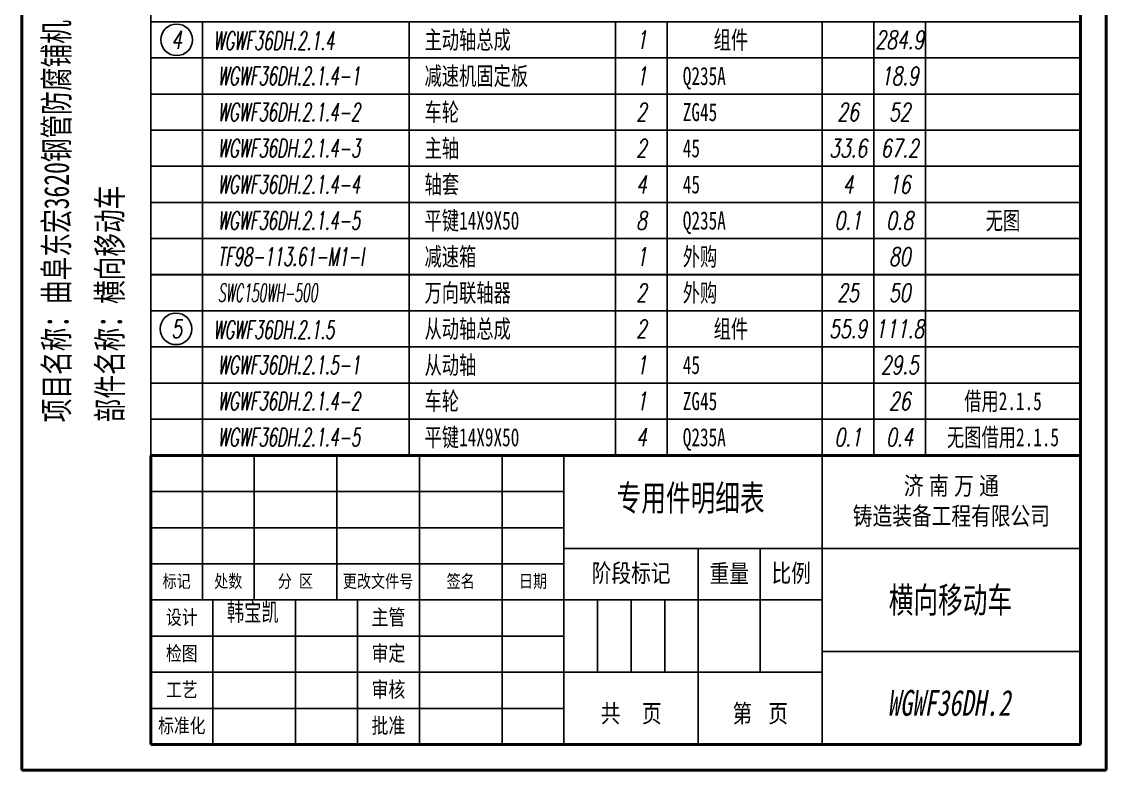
# Model space of a CAD drawing. Header units: millimetres. Extents: x 41246 to 169465, y -141938 to 36614.
# Drawn here: x 143990 to 149240, y -132359 to -128734 of the extents above; entities that cross this region are included whole.
import ezdxf
from ezdxf.enums import TextEntityAlignment as Align

# ---------------------------------------------------------------- set-up
doc = ezdxf.new("R2010")
doc.units = ezdxf.units.MM
doc.layers.add('S', color=7, linetype='Continuous', lineweight=35)
doc.layers.add('粗实线', color=7, linetype='Continuous', lineweight=40)
for name, color, linetype in [('标注层', 3, 'Continuous'), ('标注线', 3, 'Continuous'), ('细实线', 4, 'Continuous')]:
    doc.layers.add(name, color=color, linetype=linetype)
doc.styles.get("Standard").update_dxf_attribs({"font": '', "width": 0.8})
doc.styles.add('文字', font='', dxfattribs={"width": 0.7})
doc.styles.add('标注', font='italic.shx', dxfattribs={"width": 0.7, "bigfont": 'AllInOneBig.shx'})
doc.styles.get('Standard').set_extended_font_data('SimSun')
doc.styles.get('文字').set_extended_font_data('SimSun')

# ---------------------------------------------------------------- blocks, each defined once
blk = doc.blocks.new('图栏')
at = {"layer": '粗实线'}
for p, q in [((0, 56), (-180, 56)), ((-180, 56), (-180, 0))]:
    blk.add_line(p, q, dxfattribs=at)
at = {"layer": '细实线'}
for p, q in [((-170, 56), (-170, 28)), ((-160, 56), (-160, 28)), ((-144, 56), (-144, 28)), ((-128, 56), (-128, 0)), ((-112, 0), (-112, 56)), ((-100, 56), (-100, 0)), ((-50, 0), (-50, 56)), ((-180, 49), (-100, 49)), ((-180, 42), (-100, 42)), ((-100, 38), (-50, 38)), ((-74, 38), (-74, 0)), ((-62, 38), (-62, 14)), ((-50, 38), (0, 38)), ((-180, 35), (-100, 35)), ((-180, 28), (-100, 28)), ((-168, 0), (-168, 28)), ((-152, 28), (-152, 0)), ((-140, 0), (-140, 28)), ((-50, 28), (-100, 28)), ((-93.5, 28), (-93.5, 14)), ((-87, 28), (-87, 14)), ((-80.5, 28), (-80.5, 14)), ((-180, 21), (-100, 21)), ((0, 18), (-50, 18)), ((-180, 14), (-100, 14)), ((-50, 14), (-100, 14)), ((-50, 0), (-50, 9)), ((-180, 7), (-100, 7))]:
    blk.add_line(p, q, dxfattribs=at)
at = {"insert": (-165.27, 27.41), "char_height": 3.5, "width": 10.6759, "attachment_point": 1, "style": '文字'}
blk.add_mtext('韩宝凯', dxfattribs=at)
at = {"layer": '细实线', "attachment_point": 5}
for s, insert, char_height, width in [('{\\f\uffbfﾬￌﾣﾤ_GB2312|b0|i0|c134|p49;济 南 万 通\\P铸造装备工程有限公司}', (-25, 47), 3.5, 50), ('{\\f\uffbfﾬￌﾣﾤ_GB2312|b0|i0|c134|p49;阶段标记}', (-87, 33), 3.5, 26), ('{\\f\uffbfﾬￌﾣﾤ_GB2312|b0|i0|c134|p49;重量}', (-68, 33), 3.5, 12), ('比例', (-56, 33), 3.5, 12), ('{\\f\uffbfﾬￌﾣﾤ_GB2312|b0|i0|c134|p49;标记}', (-175, 31.5), 2.5, 15), ('处数', (-165, 31.5), 2.5, 15), ('分 区', (-152, 31.5), 2.5, 15), ('{\\f\uffbfﾬￌﾣﾤ_GB2312|b0|i0|c134|p49;签名}', (-120, 31.5), 2.5, 15), ('{\\f\uffbfﾬￌﾣﾤ_GB2312|b0|i0|c134|p49;日期}', (-106, 31.5), 2.5, 15), ('{\\f\uffbfﾬￌﾣﾤ_GB2312|b0|i0|c134|p49;设计}', (-174, 24.5), 2.8, 10), ('{\\f\uffbfﾬￌﾣﾤ_GB2312|b0|i0|c134|p49;主管}', (-134, 24.5), 3, 10), ('{\\f\uffbfﾬￌﾣﾤ_GB2312|b0|i0|c134|p49;检图}', (-174, 17.5), 2.8, 10), ('{\\f\uffbfﾬￌﾣﾤ_GB2312|b0|i0|c134|p49;审定}', (-134, 17.5), 3, 10), ('{\\f\uffbfﾬￌﾣﾤ_GB2312|b0|i0|c134|p49;审核}', (-134, 10.5), 3, 10), ('{\\f\uffbfﾬￌﾣﾤ_GB2312|b0|i0|c134|p49;工艺}', (-174, 10.5), 2.8, 10), ('{\\f\uffbfﾬￌﾣﾤ_GB2312|b0|i0|c134|p49;共    页}', (-87, 5.82), 3.5, 26), ('{\\f\uffbfﾬￌﾣﾤ_GB2312|b0|i0|c134|p49;第   页}', (-62, 5.82), 3.5, 24), ('{\\fￋￎￌﾣﾤ|b0|i0|c134|p2;标准化}', (-174, 3.5), 2.8, 10), ('{\\f\uffbfﾬￌﾣﾤ_GB2312|b0|i0|c134|p49;批准}', (-134, 3.5), 3, 10)]:
    blk.add_mtext(s, dxfattribs=dict(at, insert=insert, char_height=char_height, width=width))
at = {"layer": '细实线', "insert": (-136, 31.5), "char_height": 2.5, "width": 15, "attachment_point": 5, "line_spacing_factor": 0.8}
blk.add_mtext('{\\fￋￎￌﾣﾤ|b0|i0|c134|p2;更改文件号}', dxfattribs=at)
at = {"layer": '细实线', "width": 0.8, "flags": 8}
for tag, height, p in [('Q', 5, (-75.13, 47.19)), ('名称', 5, (-25.19, 28)), ('姓名', 3, (-159.93, 24.36)), ('DATA', 3, (-146.06, 24.09)), ('KG', 3.5, (-68.19, 21.34)), ('Y', 3.5, (-55.74, 20.78)), ('姓名', 3, (-159.93, 17.36)), ('DATA', 3, (-146.06, 17.09)), ('姓名', 3, (-119.93, 10.36)), ('DATA', 3, (-106.06, 10.09)), ('N', 7, (-25.47, 8.06)), ('Z', 3.5, (-87.28, 5.59)), ('X', 3.5, (-62.27, 5.8)), ('姓名', 3, (-119.93, 3.36)), ('DATA', 3, (-106.06, 3.09))]:
    blk.add_attdef(tag, text='', height=height, dxfattribs=at).set_placement(p, align=Align.MIDDLE_CENTER)
blk = doc.blocks.new('明细表')
for p, q in [((0, 7), (180, 7)), ((0, 0), (0, 7)), ((10, 0), (10, 7)), ((50, 0), (50, 7)), ((90, 0), (90, 7)), ((100, 0), (100, 7)), ((130, 0), (130, 7)), ((140, 0), (140, 7)), ((150, 0), (150, 7)), ((180, 0), (180, 7)), ((0, 0), (180, 0))]:
    blk.add_line(p, q)
at = {"width": 0.7, "flags": 8}
for tag, style, p in [('1', '标注', (5, 3.5)), ('4', '标注', (95, 3.5)), ('6', '标注', (135, 3.5)), ('7', '标注', (145, 3.5)), ('8', '文字', (165, 3.5))]:
    blk.add_attdef(tag, text='', height=3.5, dxfattribs=dict(at, style=style)).set_placement(p, align=Align.MIDDLE_CENTER)
at = {"color": 141, "flags": 8}
for tag, style, width, p in [('2', '标注', 0.6, (13, 3.5)), ('3', '文字', 0.7, (53, 3.5)), ('5', '标注', 0.7, (103, 3.5))]:
    blk.add_attdef(tag, text='', height=3.5, dxfattribs=dict(at, style=style, width=width)).set_placement(p, align=Align.MIDDLE_LEFT)

msp = doc.modelspace()

# ---------------------------------------------------------------- linework, layer by layer
at = {"layer": 'S'}
msp.add_line((149114.6, -128734.3), (149114.6, -129784.3), dxfattribs=at)
at = {"layer": '标注层'}
for p, q in [((144614.6, -130834.3), (144614.6, -125409.3)), ((149114.6, -130659.3), (149114.6, -130134.3))]:
    msp.add_line(p, q, dxfattribs=at)
at = {"layer": '标注线'}
for centre in [(144739.6, -128821.8), (144736.3, -130221.4)]:
    msp.add_circle(centre, 76.6, dxfattribs=at)
at = {"layer": '粗实线'}
for p, q in [((143989.6, -124934.3), (143989.6, -132359.3)), ((149239.6, -124934.3), (149239.6, -132359.3)), ((149239.6, -124934.3), (149239.6, -132359.3)), ((149239.6, -124934.3), (149239.6, -132359.3)), ((149114.6, -125159.3), (149114.6, -132234.3)), ((149114.6, -132234.3), (144614.6, -132234.3)), ((149239.6, -132359.3), (143989.6, -132359.3))]:
    msp.add_line(p, q, dxfattribs=at)
at = {"layer": '细实线'}
for p, q in [((144614.6, -128734.3), (144614.6, -129259.3)), ((144614.6, -128734.3), (144614.6, -129259.3)), ((144614.6, -129434.3), (144614.6, -129784.3)), ((144614.6, -129434.3), (144614.6, -129784.3)), ((144614.6, -130134.3), (144614.6, -130659.3)), ((144614.6, -130134.3), (144614.6, -130659.3))]:
    msp.add_line(p, q, dxfattribs=at)

# ---------------------------------------------------------------- block references
at = {"layer": '标注层'}
ref = msp.add_blockref('明细表', (144614.6, -129084.3), dxfattribs=dict(at, xscale=25.00000007126526, yscale=25.00000007126526, zscale=25.00000007126526))
ref.add_attrib('2', 'WGWF36DH.2.1.4-1', dxfattribs={"layer": '0', "color": 141, "height": 87.5, "style": '标注', "width": 0.6, "flags": 8}).set_placement((144939.6, -128996.8), align=Align.MIDDLE_LEFT)
ref.add_attrib('3', '减速机固定板', dxfattribs={"layer": '0', "color": 141, "height": 87.5, "style": '文字', "width": 0.7, "flags": 8}).set_placement((145939.6, -128996.8), align=Align.MIDDLE_LEFT)
ref.add_attrib('4', '1', dxfattribs={"layer": '0', "height": 87.5, "style": '标注', "width": 0.7, "flags": 8}).set_placement((146989.6, -128996.8), align=Align.MIDDLE_CENTER)
ref.add_attrib('5', 'Q235A', dxfattribs={"layer": '0', "color": 141, "height": 87.5, "style": '文字', "width": 0.7, "flags": 8}).set_placement((147189.6, -128996.8), align=Align.MIDDLE_LEFT)
ref.add_attrib('7', '18.9', dxfattribs={"layer": '0', "height": 87.5, "style": '标注', "width": 0.7, "flags": 8}).set_placement((148239.6, -128996.8), align=Align.MIDDLE_CENTER)
ref = msp.add_blockref('明细表', (144614.6, -129259.3), dxfattribs=dict(at, xscale=25.00000007126526, yscale=25.00000007126526, zscale=25.00000007126526))
ref.add_attrib('2', 'WGWF36DH.2.1.4-2', dxfattribs={"layer": '0', "color": 141, "height": 87.5, "style": '标注', "width": 0.6, "flags": 8}).set_placement((144939.6, -129171.8), align=Align.MIDDLE_LEFT)
ref.add_attrib('3', '车轮', dxfattribs={"layer": '0', "color": 141, "height": 87.5, "style": '文字', "width": 0.7, "flags": 8}).set_placement((145939.6, -129171.8), align=Align.MIDDLE_LEFT)
ref.add_attrib('4', '2', dxfattribs={"layer": '0', "height": 87.5, "style": '标注', "width": 0.7, "flags": 8}).set_placement((146989.6, -129171.8), align=Align.MIDDLE_CENTER)
ref.add_attrib('5', 'ZG45', dxfattribs={"layer": '0', "color": 141, "height": 87.5, "style": '文字', "width": 0.7, "flags": 8}).set_placement((147189.6, -129171.8), align=Align.MIDDLE_LEFT)
ref.add_attrib('6', '26', dxfattribs={"layer": '0', "height": 87.5, "style": '标注', "width": 0.7, "flags": 8}).set_placement((147989.6, -129171.8), align=Align.MIDDLE_CENTER)
ref.add_attrib('7', '52', dxfattribs={"layer": '0', "height": 87.5, "style": '标注', "width": 0.7, "flags": 8}).set_placement((148239.6, -129171.8), align=Align.MIDDLE_CENTER)
ref = msp.add_blockref('明细表', (144614.6, -129434.3), dxfattribs=dict(at, xscale=25.00000007126526, yscale=25.00000007126526, zscale=25.00000007126526))
ref.add_attrib('2', 'WGWF36DH.2.1.4-3', dxfattribs={"layer": '0', "color": 141, "height": 87.5, "style": '标注', "width": 0.6, "flags": 8}).set_placement((144939.6, -129346.8), align=Align.MIDDLE_LEFT)
ref.add_attrib('3', '主轴', dxfattribs={"layer": '0', "color": 141, "height": 87.5, "style": '文字', "width": 0.7, "flags": 8}).set_placement((145939.6, -129346.8), align=Align.MIDDLE_LEFT)
ref.add_attrib('4', '2', dxfattribs={"layer": '0', "height": 87.5, "style": '标注', "width": 0.7, "flags": 8}).set_placement((146989.6, -129346.8), align=Align.MIDDLE_CENTER)
ref.add_attrib('5', '45', dxfattribs={"layer": '0', "color": 141, "height": 87.5, "style": '文字', "width": 0.7, "flags": 8}).set_placement((147189.6, -129346.8), align=Align.MIDDLE_LEFT)
ref.add_attrib('6', '33.6', dxfattribs={"layer": '0', "height": 87.5, "style": '标注', "width": 0.7, "flags": 8}).set_placement((147989.6, -129346.8), align=Align.MIDDLE_CENTER)
ref.add_attrib('7', '67.2', dxfattribs={"layer": '0', "height": 87.5, "style": '标注', "width": 0.7, "flags": 8}).set_placement((148239.6, -129346.8), align=Align.MIDDLE_CENTER)
ref = msp.add_blockref('明细表', (144614.6, -129609.3), dxfattribs=dict(at, xscale=25.00000007126526, yscale=25.00000007126526, zscale=25.00000007126526))
ref.add_attrib('2', 'WGWF36DH.2.1.4-4', dxfattribs={"layer": '0', "color": 141, "height": 87.5, "style": '标注', "width": 0.6, "flags": 8}).set_placement((144939.6, -129521.8), align=Align.MIDDLE_LEFT)
ref.add_attrib('3', '轴套', dxfattribs={"layer": '0', "color": 141, "height": 87.5, "style": '文字', "width": 0.7, "flags": 8}).set_placement((145939.6, -129521.8), align=Align.MIDDLE_LEFT)
ref.add_attrib('4', '4', dxfattribs={"layer": '0', "height": 87.5, "style": '标注', "width": 0.7, "flags": 8}).set_placement((146989.6, -129521.8), align=Align.MIDDLE_CENTER)
ref.add_attrib('5', '45', dxfattribs={"layer": '0', "color": 141, "height": 87.5, "style": '文字', "width": 0.7, "flags": 8}).set_placement((147189.6, -129521.8), align=Align.MIDDLE_LEFT)
ref.add_attrib('6', '4', dxfattribs={"layer": '0', "height": 87.5, "style": '标注', "width": 0.7, "flags": 8}).set_placement((147989.6, -129521.8), align=Align.MIDDLE_CENTER)
ref.add_attrib('7', '16', dxfattribs={"layer": '0', "height": 87.5, "style": '标注', "width": 0.7, "flags": 8}).set_placement((148239.6, -129521.8), align=Align.MIDDLE_CENTER)
ref = msp.add_blockref('明细表', (144614.6, -129784.3), dxfattribs=dict(at, xscale=25.00000007126526, yscale=25.00000007126526, zscale=25.00000007126526))
ref.add_attrib('2', 'WGWF36DH.2.1.4-5', dxfattribs={"layer": '0', "color": 141, "height": 87.5, "style": '标注', "width": 0.6, "flags": 8}).set_placement((144939.6, -129696.8), align=Align.MIDDLE_LEFT)
ref.add_attrib('3', '平键14X9X50', dxfattribs={"layer": '0', "color": 141, "height": 87.5, "style": '文字', "width": 0.7, "flags": 8}).set_placement((145939.6, -129696.8), align=Align.MIDDLE_LEFT)
ref.add_attrib('4', '8', dxfattribs={"layer": '0', "height": 87.5, "style": '标注', "width": 0.7, "flags": 8}).set_placement((146989.6, -129696.8), align=Align.MIDDLE_CENTER)
ref.add_attrib('5', 'Q235A', dxfattribs={"layer": '0', "color": 141, "height": 87.5, "style": '文字', "width": 0.7, "flags": 8}).set_placement((147189.6, -129696.8), align=Align.MIDDLE_LEFT)
ref.add_attrib('6', '0.1', dxfattribs={"layer": '0', "height": 87.5, "style": '标注', "width": 0.7, "flags": 8}).set_placement((147989.6, -129696.8), align=Align.MIDDLE_CENTER)
ref.add_attrib('7', '0.8', dxfattribs={"layer": '0', "height": 87.5, "style": '标注', "width": 0.7, "flags": 8}).set_placement((148239.6, -129696.8), align=Align.MIDDLE_CENTER)
ref.add_attrib('8', '无图', dxfattribs={"layer": '0', "height": 87.5, "style": '文字', "width": 0.7, "flags": 8}).set_placement((148739.6, -129696.8), align=Align.MIDDLE_CENTER)
ref = msp.add_blockref('明细表', (144614.6, -129959.3), dxfattribs=dict(at, xscale=25.00000007126526, yscale=25.00000007126526, zscale=25.00000007126526))
ref.add_attrib('2', 'TF98-113.61-M1-I', dxfattribs={"layer": '0', "color": 141, "height": 87.5, "style": '标注', "width": 0.6, "flags": 8}).set_placement((144939.6, -129871.8), align=Align.MIDDLE_LEFT)
ref.add_attrib('3', '减速箱', dxfattribs={"layer": '0', "color": 141, "height": 87.5, "style": '文字', "width": 0.7, "flags": 8}).set_placement((145939.6, -129871.8), align=Align.MIDDLE_LEFT)
ref.add_attrib('4', '1', dxfattribs={"layer": '0', "height": 87.5, "style": '标注', "width": 0.7, "flags": 8}).set_placement((146989.6, -129871.8), align=Align.MIDDLE_CENTER)
ref.add_attrib('5', '外购', dxfattribs={"layer": '0', "color": 141, "height": 87.5, "style": '文字', "width": 0.7, "flags": 8}).set_placement((147189.6, -129871.8), align=Align.MIDDLE_LEFT)
ref.add_attrib('7', '80', dxfattribs={"layer": '0', "height": 87.5, "style": '标注', "width": 0.7, "flags": 8}).set_placement((148239.6, -129871.8), align=Align.MIDDLE_CENTER)
ref = msp.add_blockref('明细表', (144614.6, -130134.3), dxfattribs=dict(at, xscale=25.00000007126526, yscale=25.00000007126526, zscale=25.00000007126526))
ref.add_attrib('2', 'SWC150WH-500', dxfattribs={"layer": '0', "color": 141, "height": 87.5, "style": '标注', "width": 0.5, "flags": 8}).set_placement((144939.6, -130046.8), align=Align.MIDDLE_LEFT)
ref.add_attrib('3', '万向联轴器', dxfattribs={"layer": '0', "color": 141, "height": 87.5, "style": '文字', "width": 0.7, "flags": 8}).set_placement((145939.6, -130046.8), align=Align.MIDDLE_LEFT)
ref.add_attrib('4', '2', dxfattribs={"layer": '0', "height": 87.5, "style": '标注', "width": 0.7, "flags": 8}).set_placement((146989.6, -130046.8), align=Align.MIDDLE_CENTER)
ref.add_attrib('5', '外购', dxfattribs={"layer": '0', "color": 141, "height": 87.5, "style": '文字', "width": 0.7, "flags": 8}).set_placement((147189.6, -130046.8), align=Align.MIDDLE_LEFT)
ref.add_attrib('6', '25', dxfattribs={"layer": '0', "height": 87.5, "style": '标注', "width": 0.7, "flags": 8}).set_placement((147989.6, -130046.8), align=Align.MIDDLE_CENTER)
ref.add_attrib('7', '50', dxfattribs={"layer": '0', "height": 87.5, "style": '标注', "width": 0.7, "flags": 8}).set_placement((148239.6, -130046.8), align=Align.MIDDLE_CENTER)
ref = msp.add_blockref('明细表', (144614.6, -130483.9), dxfattribs=dict(at, xscale=24.99999999999967, yscale=24.99999999999967, zscale=24.99999999999967))
ref.add_attrib('2', 'WGWF36DH.2.1.5-1', dxfattribs={"layer": '0', "color": 141, "height": 87.5, "style": '标注', "width": 0.6, "flags": 8}).set_placement((144939.6, -130396.4), align=Align.MIDDLE_LEFT)
ref.add_attrib('3', '从动轴', dxfattribs={"layer": '0', "color": 141, "height": 87.5, "style": '文字', "width": 0.7, "flags": 8}).set_placement((145939.6, -130396.4), align=Align.MIDDLE_LEFT)
ref.add_attrib('4', '1', dxfattribs={"layer": '0', "height": 87.5, "style": '标注', "width": 0.7, "flags": 8}).set_placement((146989.6, -130396.4), align=Align.MIDDLE_CENTER)
ref.add_attrib('5', '45', dxfattribs={"layer": '0', "color": 141, "height": 87.5, "style": '文字', "width": 0.7, "flags": 8}).set_placement((147189.6, -130396.4), align=Align.MIDDLE_LEFT)
ref.add_attrib('7', '29.5', dxfattribs={"layer": '0', "height": 87.5, "style": '标注', "width": 0.7, "flags": 8}).set_placement((148239.6, -130396.4), align=Align.MIDDLE_CENTER)
ref = msp.add_blockref('明细表', (144614.6, -130658.9), dxfattribs=dict(at, xscale=24.99999999999967, yscale=24.99999999999967, zscale=24.99999999999967))
ref.add_attrib('2', 'WGWF36DH.2.1.4-2', dxfattribs={"layer": '0', "color": 141, "height": 87.5, "style": '标注', "width": 0.6, "flags": 8}).set_placement((144939.6, -130571.4), align=Align.MIDDLE_LEFT)
ref.add_attrib('3', '车轮', dxfattribs={"layer": '0', "color": 141, "height": 87.5, "style": '文字', "width": 0.7, "flags": 8}).set_placement((145939.6, -130571.4), align=Align.MIDDLE_LEFT)
ref.add_attrib('4', '1', dxfattribs={"layer": '0', "height": 87.5, "style": '标注', "width": 0.7, "flags": 8}).set_placement((146989.6, -130571.4), align=Align.MIDDLE_CENTER)
ref.add_attrib('5', 'ZG45', dxfattribs={"layer": '0', "color": 141, "height": 87.5, "style": '文字', "width": 0.7, "flags": 8}).set_placement((147189.6, -130571.4), align=Align.MIDDLE_LEFT)
ref.add_attrib('7', '26', dxfattribs={"layer": '0', "height": 87.5, "style": '标注', "width": 0.7, "flags": 8}).set_placement((148239.6, -130571.4), align=Align.MIDDLE_CENTER)
ref.add_attrib('8', '借用2.1.5', dxfattribs={"layer": '0', "height": 87.5, "style": '文字', "width": 0.7, "flags": 8}).set_placement((148739.6, -130571.4), align=Align.MIDDLE_CENTER)
ref = msp.add_blockref('明细表', (144614.6, -130833.9), dxfattribs=dict(at, xscale=24.99999999999967, yscale=24.99999999999967, zscale=24.99999999999967))
ref.add_attrib('2', 'WGWF36DH.2.1.4-5', dxfattribs={"layer": '0', "color": 141, "height": 87.5, "style": '标注', "width": 0.6, "flags": 8}).set_placement((144939.6, -130746.4), align=Align.MIDDLE_LEFT)
ref.add_attrib('3', '平键14X9X50', dxfattribs={"layer": '0', "color": 141, "height": 87.5, "style": '文字', "width": 0.7, "flags": 8}).set_placement((145939.6, -130746.4), align=Align.MIDDLE_LEFT)
ref.add_attrib('4', '4', dxfattribs={"layer": '0', "height": 87.5, "style": '标注', "width": 0.7, "flags": 8}).set_placement((146989.6, -130746.4), align=Align.MIDDLE_CENTER)
ref.add_attrib('5', 'Q235A', dxfattribs={"layer": '0', "color": 141, "height": 87.5, "style": '文字', "width": 0.7, "flags": 8}).set_placement((147189.6, -130746.4), align=Align.MIDDLE_LEFT)
ref.add_attrib('6', '0.1', dxfattribs={"layer": '0', "height": 87.5, "style": '标注', "width": 0.7, "flags": 8}).set_placement((147989.6, -130746.4), align=Align.MIDDLE_CENTER)
ref.add_attrib('7', '0.4', dxfattribs={"layer": '0', "height": 87.5, "style": '标注', "width": 0.7, "flags": 8}).set_placement((148239.6, -130746.4), align=Align.MIDDLE_CENTER)
ref.add_attrib('8', '无图借用2.1.5', dxfattribs={"layer": '0', "height": 87.5, "style": '文字', "width": 0.7, "flags": 8}).set_placement((148739.6, -130746.4), align=Align.MIDDLE_CENTER)
ref = msp.add_blockref('图栏', (149114.6, -132234.3), dxfattribs=dict(at, xscale=25, yscale=25, zscale=25))
ref.add_attrib('名称', '横向移动车', dxfattribs={"layer": '细实线', "height": 125, "style": '文字', "oblique": 0.1745, "width": 0.7, "flags": 8}).set_placement((148484.8, -131534.3), align=Align.MIDDLE_CENTER)
ref.add_attrib('N', 'WGWF36DH.2', dxfattribs={"layer": '细实线', "height": 125, "style": '文字', "oblique": 10, "width": 0.7, "flags": 8}).set_placement((148477.8, -132032.8), align=Align.MIDDLE_CENTER)
ref.add_attrib('材料', '专用件明细表', dxfattribs={"layer": '细实线', "height": 125, "style": '文字', "oblique": 0.1745, "width": 0.7, "flags": 8}).set_placement((147227.3, -131040.2), align=Align.MIDDLE_CENTER)
at = {"layer": '标注线'}
ref = msp.add_blockref('明细表', (144614.6, -128909.3), dxfattribs=dict(at, xscale=24.99999999999974, yscale=24.99999999999974, zscale=24.99999999999974))
ref.add_attrib('1', '4', dxfattribs={"layer": '0', "height": 87.5, "style": '标注', "width": 0.7, "flags": 8}).set_placement((144739.6, -128821.8), align=Align.MIDDLE_CENTER)
ref.add_attrib('2', 'WGWF36DH.2.1.4', dxfattribs={"layer": '0', "color": 141, "height": 87.5, "style": '标注', "width": 0.6, "flags": 8}).set_placement((144917.8, -128826), align=Align.MIDDLE_LEFT)
ref.add_attrib('3', '主动轴总成', dxfattribs={"layer": '0', "color": 141, "height": 87.5, "style": '文字', "width": 0.7, "flags": 8}).set_placement((145939.6, -128821.8), align=Align.MIDDLE_LEFT)
ref.add_attrib('4', '1', dxfattribs={"layer": '0', "height": 87.5, "style": '标注', "width": 0.7, "flags": 8}).set_placement((146989.6, -128821.8), align=Align.MIDDLE_CENTER)
ref.add_attrib('5', '组件', dxfattribs={"layer": '0', "color": 141, "height": 87.5, "style": '文字', "width": 0.7, "flags": 8}).set_placement((147339.2, -128821.8), align=Align.MIDDLE_LEFT)
ref.add_attrib('7', '284.9', dxfattribs={"layer": '0', "height": 87.5, "style": '标注', "width": 0.7, "flags": 8}).set_placement((148239.6, -128821.8), align=Align.MIDDLE_CENTER)
at = {"layer": '标注线', "color": 3}
ref = msp.add_blockref('明细表', (144614.6, -130308.9), dxfattribs=dict(at, xscale=24.99999999999974, yscale=24.99999999999974, zscale=24.99999999999974))
ref.add_attrib('1', '5', dxfattribs={"layer": '0', "height": 87.5, "style": '标注', "width": 0.7, "flags": 8}).set_placement((144739.6, -130221.4), align=Align.MIDDLE_CENTER)
ref.add_attrib('2', 'WGWF36DH.2.1.5', dxfattribs={"layer": '0', "color": 141, "height": 87.5, "style": '标注', "width": 0.6, "flags": 8}).set_placement((144917.8, -130225.6), align=Align.MIDDLE_LEFT)
ref.add_attrib('3', '从动轴总成', dxfattribs={"layer": '0', "color": 141, "height": 87.5, "style": '文字', "width": 0.7, "flags": 8}).set_placement((145939.6, -130221.4), align=Align.MIDDLE_LEFT)
ref.add_attrib('4', '2', dxfattribs={"layer": '0', "height": 87.5, "style": '标注', "width": 0.7, "flags": 8}).set_placement((146989.6, -130221.4), align=Align.MIDDLE_CENTER)
ref.add_attrib('5', '组件', dxfattribs={"layer": '0', "color": 141, "height": 87.5, "style": '文字', "width": 0.7, "flags": 8}).set_placement((147339.2, -130221.4), align=Align.MIDDLE_LEFT)
ref.add_attrib('6', '55.9', dxfattribs={"layer": '0', "height": 87.5, "style": '标注', "width": 0.7, "flags": 8}).set_placement((147989.6, -130221.4), align=Align.MIDDLE_CENTER)
ref.add_attrib('7', '111.8', dxfattribs={"layer": '0', "height": 87.5, "style": '标注', "width": 0.7, "flags": 8}).set_placement((148239.6, -130221.4), align=Align.MIDDLE_CENTER)
at = {"layer": '细实线', "xscale": 25, "yscale": 25, "zscale": 25}
for p in [(144614.6, -130133.9), (144614.6, -130833.9)]:
    msp.add_blockref('明细表', p, dxfattribs=at)

# ---------------------------------------------------------------- texts
at = {"layer": '标注层', "insert": (144098, -130673.8), "char_height": 178.078, "width": 7479.78, "attachment_point": 1, "rotation": 90, "style": '文字'}
msp.add_mtext('{\\H0.6739x;项目名称：曲阜东宏3620钢管防腐铺机             合同号：WS24-19\\P部件名称：横向移动车                 数量：1    }\u3000\u3000\u3000', dxfattribs=at)

doc.saveas('drawing.dxf')
